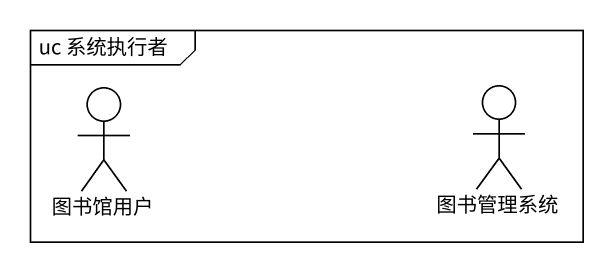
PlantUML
@startuml
mainframe uc 系统执行者
actor 图书馆用户
actor 图书管理系统
@enduml
